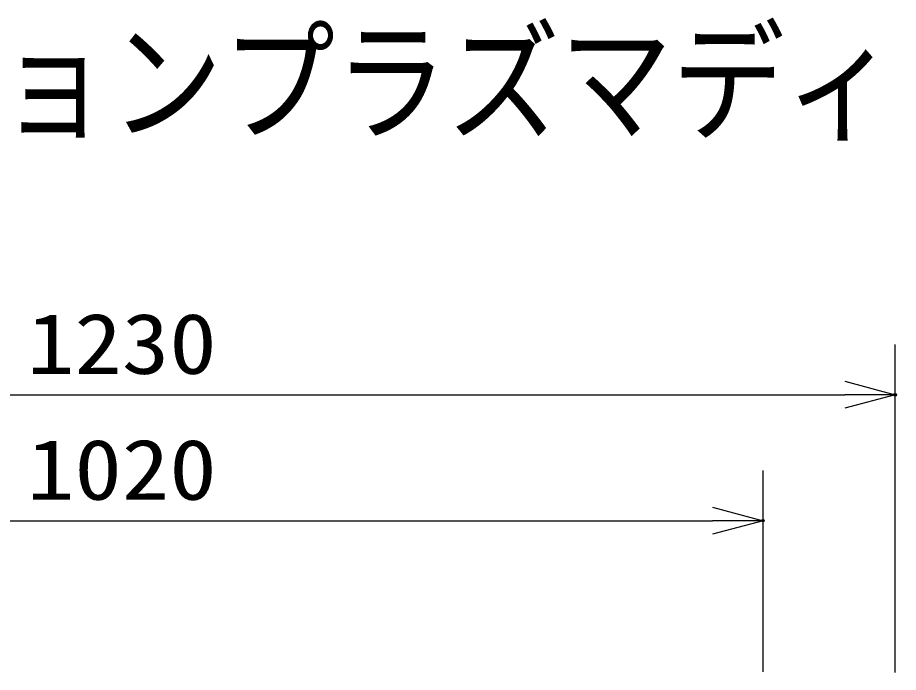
# Model space of a CAD drawing. Units: millimetres, scale not verified. Extents: x -63 to 63, y -57 to 57.
# Drawn here: x -16.86 to 18.09, y 31.38 to 57.39 of the extents above; entities that cross this region are included whole.
import ezdxf
from ezdxf.enums import TextEntityAlignment as Align

# ---------------------------------------------------------------- set-up
doc = ezdxf.new("R2010")
doc.units = ezdxf.units.MM
doc.header["$LTSCALE"] = 0.190236
doc.header["$PDMODE"] = 32
doc.header["$PDSIZE"] = 0.0951
for name, color, linetype in [('0-0_MOJI1', 2, 'Continuous'), ('0-3_GAIKEI', 1, 'Continuous'), ('0-4_SUNPO', 3, 'Continuous'), ('0-5_DEFPOINTS', 7, 'Continuous')]:
    doc.layers.add(name, color=color, linetype=linetype)
doc.styles.add('ＭＳ ゴシック', font='')
doc.styles.get('ＭＳ ゴシック').set_extended_font_data('MS Gothic')

# ---------------------------------------------------------------- blocks, each defined once
blk = doc.blocks.new('_OPEN30')
at = {"layer": '0-4_SUNPO', "color": 7}
blk.add_line((0, 0), (-1, 0), dxfattribs=at)
blk.add_lwpolyline([(-1, 0.26795), (0, 0), (-1, -0.26795)], dxfattribs=at)

msp = doc.modelspace()

# ---------------------------------------------------------------- linework, layer by layer
at = {"layer": '0-3_GAIKEI', "color": 3}
for p, q in [((12.7159, 31.4053), (12.7159, 39.4053)), ((-36.2841, 37.4053), (10.7159, 37.4053))]:
    msp.add_line(p, q, dxfattribs=at)
at = {"layer": '0-4_SUNPO'}
for p, q in [((17.9612, 31.3816), (17.9612, 44.4053)), ((-41.5294, 42.4053), (15.9612, 42.4053))]:
    msp.add_line(p, q, dxfattribs=at)
at = {"layer": '0-4_SUNPO', "color": 7}
msp.add_point((12.7159, 37.4053), dxfattribs=at)
at = {"layer": '0-5_DEFPOINTS'}
msp.add_point((17.9612, 42.4053), dxfattribs=at)

# ---------------------------------------------------------------- block references
at = {"layer": '0-3_GAIKEI', "xscale": 2, "yscale": 2}
msp.add_blockref('_OPEN30', (12.7159, 37.4053), dxfattribs=at)
at = {"layer": '0-4_SUNPO', "xscale": 2, "yscale": 2}
msp.add_blockref('_OPEN30', (17.9612, 42.4053), dxfattribs=at)

# ---------------------------------------------------------------- texts
at = {"layer": '0-0_MOJI1', "style": 'ＭＳ ゴシック', "width": 0.85}
msp.add_text('ハイビジョンプラズマディスプレイスピーカ付', height=3.848, dxfattribs=at).set_placement((-35.5001, 51.7599), align=Align.BOTTOM_LEFT)
at = {"layer": '0-3_GAIKEI', "color": 3, "style": 'ＭＳ ゴシック', "width": 1.15}
msp.add_text('1020', height=2.406, dxfattribs=at).set_placement((-16.4915, 37.5149), align=Align.BOTTOM_LEFT)
at = {"layer": '0-4_SUNPO', "style": 'ＭＳ ゴシック', "width": 1.15}
msp.add_text('1230', height=2.406, dxfattribs=at).set_placement((-16.4915, 42.5149), align=Align.BOTTOM_LEFT)

doc.saveas('drawing.dxf')
